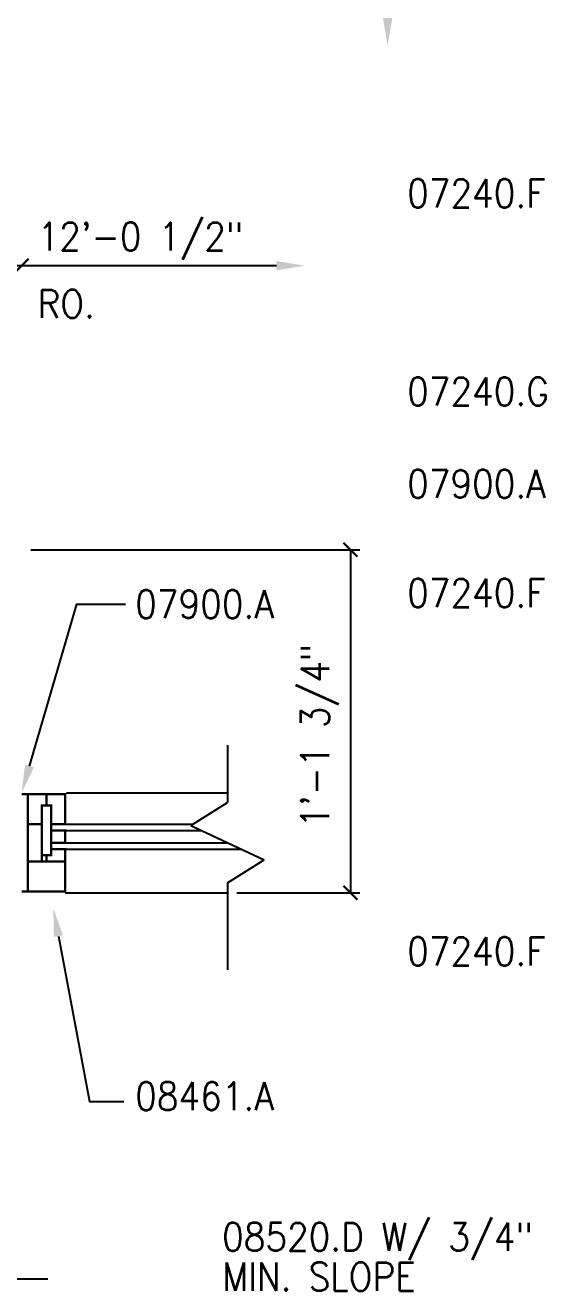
# Model space of a CAD drawing. Extents: x 10 to 698, y 9 to 300.
# Drawn here: x 281.7 to 302.6, y 113.3 to 164.1 of the extents above; entities that cross this region are included whole.
import ezdxf

# ---------------------------------------------------------------- set-up
doc = ezdxf.new("R2010")
doc.units = 0
doc.header["$LTSCALE"] = 0.5
doc.header["$MEASUREMENT"] = 0
doc.layers.get('0').update_dxf_attribs({"linetype": 'CONTINUOUS'})
doc.layers.get('DEFPOINTS').update_dxf_attribs({"linetype": 'CONTINUOUS'})
for name, color, linetype in [('A-ANNO-DIMS', 7, 'CONTINUOUS'), ('A-ANNO-NOTE', 7, 'CONTINUOUS'), ('A-ANNO-SYMB', 7, 'CONTINUOUS'), ('A-DETL-MBND', 2, 'CONTINUOUS'), ('A-DETL-MCUT', 2, 'CONTINUOUS')]:
    doc.layers.add(name, color=color, linetype=linetype)
doc.styles.add('NOTE', font='romans.shx', dxfattribs={"width": 0.9})
doc.dimstyles.new('A1-12', dxfattribs={"dimscale": 12, "dimtxt": 0.09375, "dimasz": 0.046875, "dimexe": 0.03125, "dimexo": 0.03125, "dimgap": 0.03125, "dimtad": 1, "dimdec": 8, "dimzin": 3, "dimdsep": 46, "dimlunit": 4, "dimtxsty": 'Standard', "dimblk1": 'ARCHTICK', "dimblk2": 'ARCHTICK', "dimsah": 1, "dimcen": 0.09375, "dimclrd": 256, "dimclre": 256, "dimclrt": 256, "dimadec": 0, "dimazin": 0, "dimtfac": 1, "dimtdec": 8, "dimtmove": 2, "dimatfit": 3, "dimldrblk": 'ARCHTICK', "dimfxl": 0, "dimtolj": 1, "dimtzin": 3, "dimarcsym": 0})

# ---------------------------------------------------------------- blocks, each defined once
blk = doc.blocks.new('_ARCHTICK')
at = {"color": 0, "linetype": 'ByBlock'}
blk.add_lwpolyline([(-0.5, -0.5, 0.15, 0.15, 0), (0.5, 0.5, 0.15, 0.15, 0)], format="xyseb", dxfattribs=at)
blk = doc.blocks.new('*D35')
at = {"linetype": 'ByBlock'}
for p, q in [((281.93, 143.039), (295.112, 143.039)), ((294.737, 143.039), (294.737, 129.289)), ((290.18, 129.289), (295.112, 129.289))]:
    blk.add_line(p, q, dxfattribs=at)
at = {"layer": 'DEFPOINTS', "color": 0, "linetype": 'ByBlock'}
for p in [(281.555, 143.039), (289.805, 129.289), (294.737, 129.289)]:
    blk.add_point(p, dxfattribs=at)
at = {"linetype": 'ByBlock', "xscale": 0.5625, "yscale": 0.5625, "zscale": 0.5625}
for p, rotation in [((294.737, 143.039), 90), ((294.737, 129.289), 270)]:
    blk.add_blockref('_ARCHTICK', p, dxfattribs=dict(at, rotation=rotation))
at = {"linetype": 'ByBlock', "style": 'NOTE', "width": 0.9}
blk.add_text('1\'-1 3/4"', height=1.125, rotation=90, dxfattribs=at).set_placement((293.88, 131.898))

msp = doc.modelspace()

# ---------------------------------------------------------------- linework, layer by layer
at = {"layer": 'A-ANNO-DIMS'}
msp.add_line((291.771582, 154.43490016), (280.66821768, 154.43490016), dxfattribs=at)
at = {"layer": 'A-ANNO-DIMS', "linetype": 'Continuous', "extrusion": (0, 0, -1)}
for points in [[(-296.4157205, 164.37026759), (-296.2282205, 163.24526759), (-296.0407205, 164.37026759)], [(-291.771582, 154.62240016), (-292.896582, 154.43490016), (-291.771582, 154.24740016)]]:
    msp.add_solid(points, dxfattribs=at)
at = {"layer": 'A-ANNO-NOTE', "flags": 128}
for points in [[(281.87154287, 134.36916954), (283.77077068, 140.85707543), (285.72187877, 140.85707543)], [(283.03361752, 127.55027929), (284.27428218, 120.92040376), (285.65894084, 120.92040376)]]:
    msp.add_lwpolyline(points, dxfattribs=at)
at = {"layer": 'A-ANNO-NOTE', "linetype": 'Continuous', "extrusion": (0, 0, -1)}
for points in [[(-282.05149118, 134.31649263), (-281.55548142, 133.2894797), (-281.69159457, 134.42184645)], [(-282.84931673, 127.51579063), (-282.8266856, 128.65608405), (-283.21791831, 127.58476794)]]:
    msp.add_solid(points, dxfattribs=at)
at = {"layer": 'A-ANNO-SYMB'}
for p, q in [((289.80548142, 135.21068692), (289.80548142, 132.90341952)), ((288.33472411, 131.99082478), (289.80548142, 132.90341952)), ((288.33472411, 131.99082478), (291.27623873, 130.60276493)), ((289.80548142, 129.69017019), (291.27623873, 130.60276493)), ((289.80548142, 129.69017019), (289.80548142, 126.19343061)), ((282.60452007, 113.7894797), (279.74676778, 113.7894797))]:
    msp.add_line(p, q, dxfattribs=at)
at = {"layer": 'A-DETL-MBND'}
for p, q in [((283.35235642, 133.2894797), (289.80548142, 133.2894797)), ((283.30548142, 129.2894797), (289.80548142, 129.2894797))]:
    msp.add_line(p, q, dxfattribs=at)
at = {"layer": 'A-DETL-MCUT'}
for p, q in [((282.74298142, 132.0394797), (288.41313742, 132.0394797)), ((282.74298142, 131.7894797), (288.76140565, 131.7894797)), ((282.74298142, 131.2894797), (289.82098338, 131.2894797)), ((282.74298142, 131.0394797), (290.35077225, 131.0394797))]:
    msp.add_line(p, q, dxfattribs=at)
for points in [[(281.55548142, 133.2426047, 0.09375, 0.09375, 0), (283.30548142, 133.2426047, 0.09375, 0.09375, 0), (283.30548142, 132.0394797, 0.09375, 0.09375, 0), (282.74298142, 132.0394797, 0, 0, 0)], [(281.80548142, 129.3363547, 0.09375, 0.09375, 0), (281.80548142, 133.2426047, 0.09375, 0.09375, 0)], [(282.55548142, 132.7894797, 0.09375, 0.09375, 0), (282.55548142, 133.2426047, 0.09375, 0.09375, 0)], [(282.36798142, 130.7894797, 0.09375, 0.09375, 0), (282.74298142, 130.7894797, 0.09375, 0.09375, 0), (282.74298142, 132.7894797, 0.09375, 0.09375, 0), (282.36798142, 132.7894797, 0.09375, 0.09375, 0), (282.36798142, 130.5394797, 0, 0, 0)], [(282.36798142, 132.0394797, 0.09375, 0.09375, 0), (281.80548142, 132.0394797, 0.09375, 0.09375, 0)], [(282.74298142, 131.2894797, 0.09375, 0.09375, 0), (283.30548142, 131.2894797, 0.09375, 0.09375, 0), (283.30548142, 131.7894797, 0.09375, 0.09375, 0), (282.74298142, 131.7894797, 0, 0, 0)], [(282.74298142, 131.0394797, 0.09375, 0.09375, 0), (283.30548142, 131.0394797, 0.09375, 0.09375, 0), (283.30548142, 129.3363547, 0.09375, 0.09375, 0), (281.55548142, 129.3363547, 0, 0, 0)], [(281.80548142, 130.5394797, 0.09375, 0.09375, 0), (283.30548142, 130.5394797, 0.09375, 0.09375, 0)], [(282.55548142, 130.5394797, 0.09375, 0.09375, 0), (282.55548142, 130.7894797, 0.09375, 0.09375, 0)]]:
    msp.add_lwpolyline(points, format="xyseb", dxfattribs=at)

# ---------------------------------------------------------------- block references
at = {"layer": 'A-ANNO-DIMS', "xscale": 0.5625, "yscale": 0.5625, "zscale": 0.5625, "rotation": 180}
msp.add_blockref('_ARCHTICK', (281.55548142, 154.43490016), dxfattribs=at)

# ---------------------------------------------------------------- texts
at = {"layer": 'A-ANNO-DIMS', "style": 'NOTE', "width": 0.9}
for s, p in [('12\'-0 1/2"', (282.19379988, 155.04131216)), ('RO.', (282.19379988, 152.34067518))]:
    msp.add_text(s, height=1.125, dxfattribs=at).set_placement(p)
at = {"layer": 'A-ANNO-NOTE', "style": 'NOTE', "width": 0.9}
for s, p in [('07240.F', (297.01175958, 156.77424911)), ('07240.G', (297.01175958, 148.83056162)), ('07900.A', (297.01175958, 145.12138714)), ('07240.F', (297.01175958, 140.74677128)), ('07900.A', (286.11011144, 140.29963777)), ('07240.F', (297.01175958, 126.37657606)), ('08461.A', (286.11011144, 120.56325067)), ('08520.D W/ 3/4"', (289.59259667, 114.92832258)), ('MIN. SLOPE', (289.59259667, 113.32936307))]:
    msp.add_text(s, height=1.125, dxfattribs=at).set_placement(p)

# ---------------------------------------------------------------- dimensions: what is measured, and where the dimension line sits
at = {"layer": 'A-ANNO-DIMS'}
dim = msp.add_linear_dim(base=(294.7373354466, 129.2894796956), p1=(281.5554814203, 143.0394796956), p2=(289.8054814203, 129.2894796956), angle=90, dimstyle='A1-12', dxfattribs=at)
dim.commit()
dim.dimension.update_dxf_attribs({"geometry": '*D35', "text_midpoint": (293.5051925894, 136.1644796956)})

doc.saveas('drawing.dxf')
